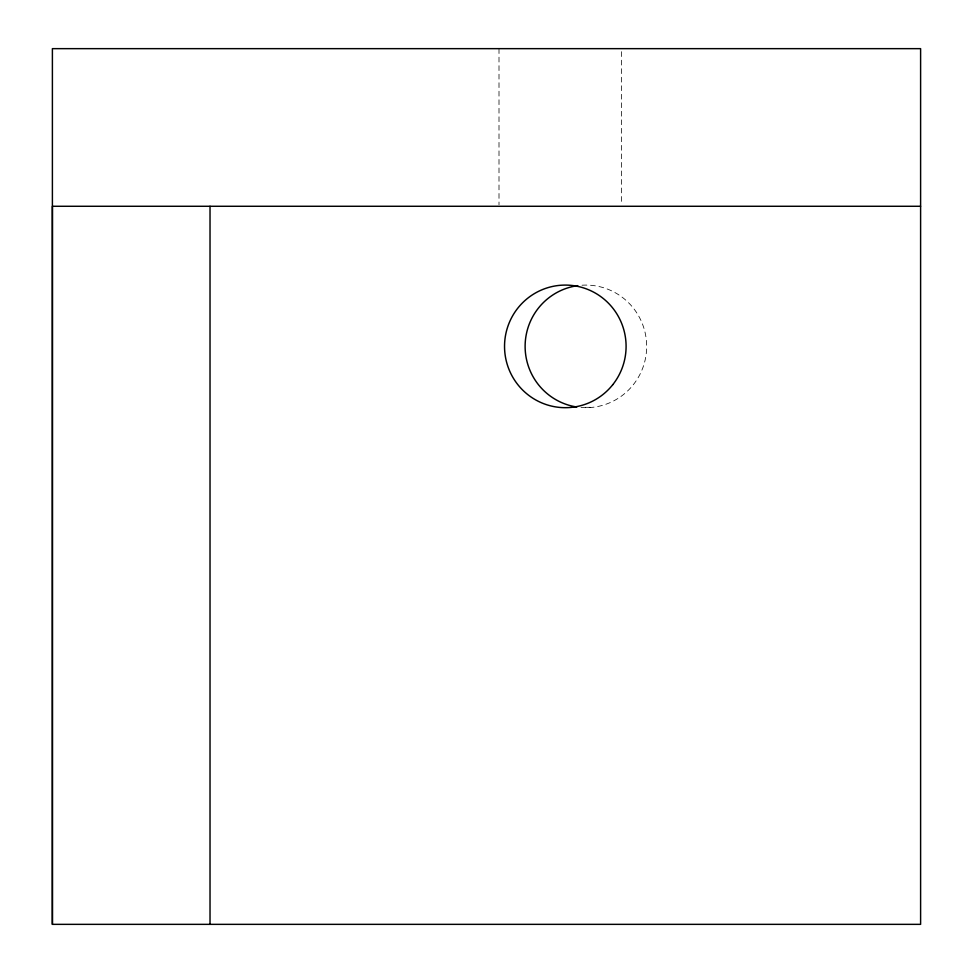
<?xml version="1.0" encoding="UTF-8"?>
<svg xmlns="http://www.w3.org/2000/svg" width="973" height="973" viewBox="0 0 973 973"><rect width="100%" height="100%" fill="white"/><g stroke="black" fill="none" stroke-linecap="round" stroke-linejoin="round"><path stroke-width="0.73" stroke-dasharray="4.87 3.65" d="M585.272 407.31L592.618 407.31M621.601 51.678L621.601 204.756M499.003 48.65L499.003 204.756M582.024 285.211A61.299 60.776 -90 0 1 646.656 346.887A61.299 60.776 -90 0 1 581.039 407.492"/><path stroke-width="1.46" d="M52.396 924.35L52.396 48.65L920.604 48.65L920.604 924.35L52.396 924.35L52.396 206.276L920.604 206.276M210.022 206.276L210.022 924.35M576.746 406.994A61.299 60.776 -90 0 1 577.743 285.648M612.783 384.663A61.299 60.776 -90 0 0 574.447 285.782A61.299 60.776 -90 0 0 508.709 368.706A61.299 60.776 -90 0 0 612.783 384.663"/></g></svg>
